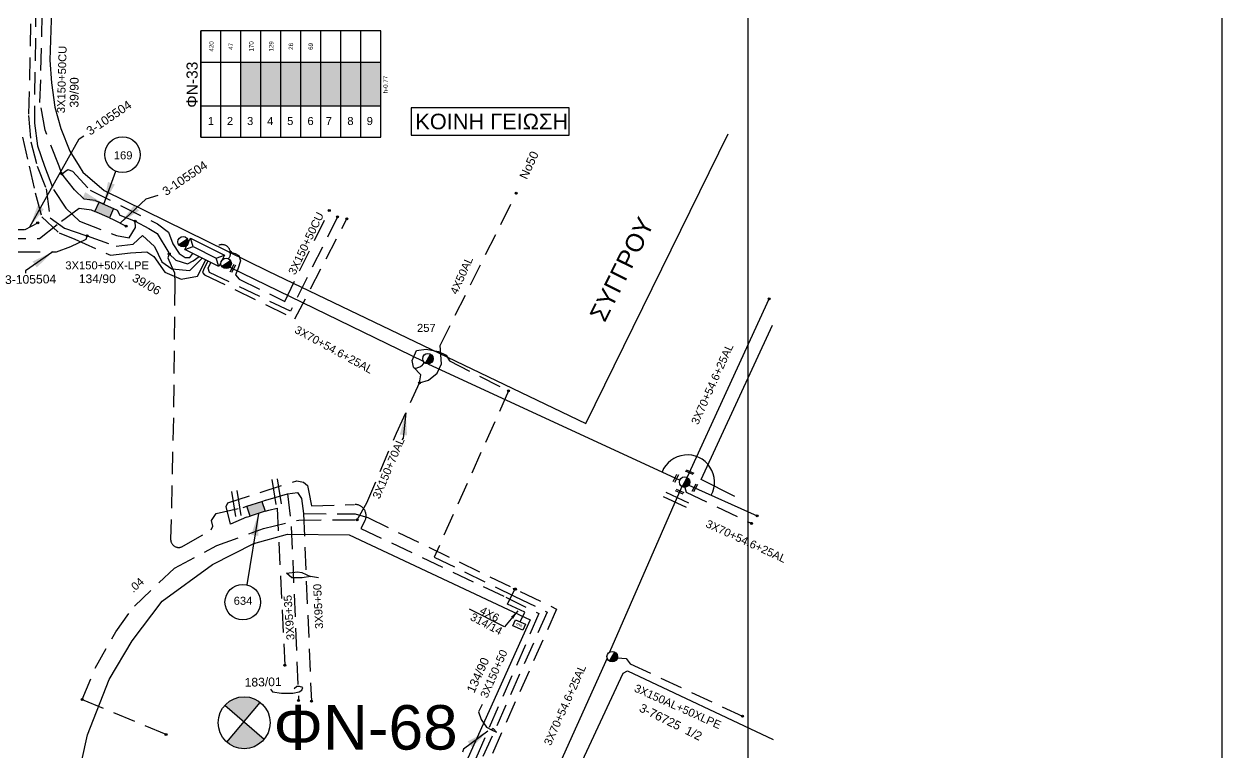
# Model space of a CAD drawing. Header units: millimetres. Extents: x 895 to 1951, y 728 to 1259.
# Drawn here: x 1815.9 to 1950.6, y 879.5 to 961.3 of the extents above; entities that cross this region are included whole.
import ezdxf
from ezdxf.enums import TextEntityAlignment as Align

# ---------------------------------------------------------------- set-up
doc = ezdxf.new("R2010")
doc.units = ezdxf.units.MM
doc.linetypes.add('DASHED', pattern=[19.05, 12.7, -6.35])
for name, color, linetype in [('Link Box 4 Διευθύνσεων', 7, 'Continuous'), ('Pillar OTE', 7, 'Continuous'), ('Άγνωστα', 7, 'Continuous'), ('Ασφαλειοκιβώτια Χ.Τ 9 αναχωρήσεων', 7, 'Continuous'), ('Γέφυρες Εναέριου Δικτύου', 7, 'Continuous'), ('Επιγραφές - Σχήματα', 7, 'Continuous'), ('Καλώδια ΧΤ   3x150+50AL', 7, 'DASHED'), ('Καλώδια ΧΤ   3x150+50CU', 7, 'DASHED'), ('Καλώδια ΧΤ   3x150AL+50XLPE', 7, 'DASHED'), ('Καλώδια ΧΤ   3x95+35 CU', 7, 'DASHED'), ('Καλώδια ΧΤ   3x95+50CU', 7, 'DASHED'), ('Μηχανική τομή', 7, 'Continuous'), ('Στύλος ΦΜ', 7, 'Continuous'), ('Στύλος ΦΜ @ 1', 7, 'Continuous'), ('Συνδέσεις', 7, 'Continuous'), ('Συνεστραμμένα ΧΤ   3x70+54.6+25 AL', 7, 'SYN_LINE'), ('Τομή', 7, 'Continuous'), ('Υποσταθμός εναέριος 2 στύλων', 7, 'Continuous'), ('Υποσταθμός πόλεως', 7, 'Continuous'), ('Υπόβαθρο ΔΕΗ', 7, 'Continuous'), ('Υπόγεια Καλώδια Δικτύου ΧΤ   .04', 7, 'DASHED'), ('Υπόγεια Καλώδια Δικτύου ΧΤ   .15', 7, 'DASHED'), ('Υπόγεια καλώδια Δικτύου ΧΤ και Παρ. ΧΤ - 3X150+70 AL', 7, 'DASHED'), ('Υπόγεια καλώδια Παροχών ΧΤ   4x50AL', 7, 'DASHED'), ('Υπόγεια καλώδια Παροχών ΧΤ   4x6', 7, 'DASHED')]:
    doc.layers.add(name, color=color, linetype=linetype)
doc.styles.get("Standard").update_dxf_attribs({"font": 'ARIAL.TTF'})
doc.linetypes.add('SYN_LINE', pattern='A,0.5,-0.0001,["/\\/\\/\\/",Standard,S=0.1,R=0,X=0,Y=-0.05],-0.25', length=0.7501)
doc.dimstyles.new('ISO-25', dxfattribs={"dimtxt": 2.5, "dimasz": 2.5, "dimexe": 1.25, "dimexo": 0.625, "dimtad": 1, "dimtxsty": 'Standard', "dimcen": 2.5, "dimadec": 0, "dimazin": 0, "dimtfac": 1, "dimtmove": 0, "dimatfit": 3, "dimfxl": 1, "dimarcsym": 0})

# ---------------------------------------------------------------- blocks, each defined once
blk = doc.blocks.new('ΑΣΦΑΛΕΙΟΚΙΒΩΤΙΟ ΥΠΟΣΤΑΘΜΟΥ 9 ΑΝΑΧΩΡΗΣΕΩΝ')
at = {"layer": 'Ασφαλειοκιβώτια Χ.Τ 9 αναχωρήσεων', "ltscale": 40}
for p, q in [((-23.8, 40.36), (24.02, 40.36)), ((-9.72, 40.36), (-9.72, -40.64)), ((9.94, 40.36), (9.94, -40.64)), ((-23.8, 31.36), (24.02, 31.36)), ((-23.8, 22.36), (24.02, 22.36)), ((-23.8, 13.36), (24.02, 13.36)), ((-23.8, 4.36), (24.02, 4.36)), ((-23.8, -4.64), (24.02, -4.64)), ((-23.8, -13.64), (24.02, -13.64)), ((-23.8, -22.64), (24.02, -22.64)), ((-23.8, -31.64), (24.02, -31.64))]:
    blk.add_line(p, q, dxfattribs=at)
at = {"layer": 'Ασφαλειοκιβώτια Χ.Τ 9 αναχωρήσεων'}
blk.add_lwpolyline([(-23.8, -40.64), (24.02, -40.64), (24.02, 40.36), (-23.8, 40.36)], close=True, dxfattribs=at)
for s, p in [('1', (-18.29, 37.24)), ('2', (-18.29, 28.67)), ('3', (-18.29, 19.6)), ('4', (-18.29, 10.58)), ('5', (-18.29, 1.57)), ('6', (-18.29, -7.57)), ('7', (-18.29, -15.81)), ('8', (-18.29, -25.5)), ('9', (-18.29, -34.19))]:
    blk.add_text(s, height=3.6, rotation=270, dxfattribs=at).set_placement(p)
at = {"layer": 'Ασφαλειοκιβώτια Χ.Τ 9 αναχωρήσεων', "ltscale": 40}
for tag, height, p in [('ΟΝΟΜΑ', 5, (-0.16, 44.31)), ('ΚΕΙΜΕΝΟ 1', 2, (17.06, 35.59)), ('ΚΕΙΜΕΝΟ 2', 2, (17.06, 26.88)), ('ΚΕΙΜΕΝΟ 3', 2, (17.06, 17.69)), ('ΚΕΙΜΕΝΟ 4', 2, (17.06, 8.71)), ('ΚΕΙΜΕΝΟ 5', 2, (17.06, -0.13)), ('ΚΕΙΜΕΝΟ 6', 2, (17.06, -9.05)), ('ΚΕΙΜΕΝΟ 7', 2, (17.06, -18.13)), ('ΚΕΙΜΕΝΟ 8', 2, (17.06, -26.85)), ('ΚΕΙΜΕΝΟ 9', 2, (17.06, -35.99)), ('ΣΧ', 2, (-0.1, -42.64))]:
    blk.add_attdef(tag, text='', height=height, dxfattribs=at).set_placement(p, align=Align.MIDDLE_CENTER)
blk = doc.blocks.new('LINK BOX 4 ΑΝΑΧΩΡΗΣΕΩΝ')
at = {"layer": 'Link Box 4 Διευθύνσεων', "ltscale": 40}
blk.add_hatch(color=256, dxfattribs=at).paths.add_polyline_path([(-3.54, 0), (-3.54, -4.67), (3.54, -4.67), (3.54, 0)])
for p, q in [((-3.54, 0), (-5.33, 0)), ((5.33, 0), (3.54, 0)), ((-3.54, -4.67), (-5.33, -4.67)), ((5.33, -4.67), (3.54, -4.67))]:
    blk.add_line(p, q, dxfattribs=at)
blk.add_lwpolyline([(-3.54, -4.67), (-3.54, 0), (3.54, 0), (3.54, -4.67)], close=True, dxfattribs=at)
blk = doc.blocks.new('_ΣΥΝΔΕΣΗ')
at = {"layer": 'Συνδέσεις', "linetype": 'SYN_LINE', "ltscale": 40}
blk.add_hatch(color=256, dxfattribs=at).paths.add_polyline_path([(0.5, -0.01, 1), (-0.5, -0.01, 1)])
at = {"layer": 'Συνδέσεις'}
blk.add_circle((0, -0.01), 0.5, dxfattribs=at)
blk = doc.blocks.new('ΥΠΟΣΤΑΘΜΟΣ ΕΝΑΕΡΙΟΣ ΕΠΙ 2 ΣΤΥΛΩΝ')
at = {"layer": 'Υποσταθμός εναέριος 2 στύλων', "linetype": 'Continuous'}
for points in [[(-11.97, -2.11, 0.574793), (-8.45, -0.07, 0.268822), (-9.64, 1.98)], [(9.68, -2.15, 0.574793), (13.19, -0.1, 0.268822), (12.01, 1.95)]]:
    blk.add_hatch(color=256, dxfattribs=at).paths.add_polyline_path(points)
for p, q in [((-11.97, -2.11), (-9.64, 1.98)), ((9.68, -2.15), (12.01, 1.95))]:
    blk.add_line(p, q, dxfattribs=at)
for centre in [(-10.81, -0.07), (10.84, -0.1)]:
    blk.add_circle(centre, 2.36, dxfattribs=at)
at = {"layer": 'Υποσταθμός πόλεως', "linetype": 'Continuous', "ltscale": 40}
blk.add_lwpolyline([(-8.57, 2.82), (8.57, 2.82), (8.57, -2.82), (-8.57, -2.82)], close=True, dxfattribs=at)
for points in [[(-5.75, 0), (-8.57, 2.82)], [(-8.57, -2.82), (-5.75, 0)], [(-5.75, 0), (5.75, 0)], [(5.75, 0), (8.57, 2.82)], [(8.57, -2.82), (5.75, 0)]]:
    blk.add_lwpolyline(points, dxfattribs=at)
at = {"layer": 'Υποσταθμός εναέριος 2 στύλων', "ltscale": 40, "flags": 1}
for tag, p in [('ΜΕΤΑΣΧΗΜΑΤΙΣΜΟΣ', (14.09, 2.51)), ('ΙΣΧΥΣ', (14.07, -0.28)), ('ΑΡΙΘΜΟΣ', (14.19, -3))]:
    blk.add_attdef(tag, p, '', height=1.8, dxfattribs=at)
blk = doc.blocks.new('ΥΠΑΡΧΩΝ ΤΣΙΜΕΝΤΕΝΙΟΣ ΣΤΥΛΟΣ')
at = {"layer": 'Στύλος ΦΜ'}
blk.add_hatch(color=7, dxfattribs=at).paths.add_polyline_path([(-1.29, -2.28, 0.574793), (2.62, 0, 0.268822), (1.3, 2.27)])
at = {"layer": 'Στύλος ΦΜ', "color": 7}
blk.add_line((-1.29, -2.28), (1.3, 2.27), dxfattribs=at)
blk.add_circle((0, 0), 2.62, dxfattribs=at)
at = {"layer": 'Στύλος ΦΜ', "flags": 4}
for tag, p in [('ΑΡΙΘΜΟΣ', (-4.68, 8.05)), ('ΤΥΠΟΣ', (-4.91, 3.03))]:
    blk.add_attdef(tag, p, '', height=4, dxfattribs=at)
blk = doc.blocks.new('ΜΗΧΑΝΙΚΗ ΤΟΜΗ')
at = {"layer": 'Μηχανική τομή', "ltscale": 40}
for p, q in [((-1.89, 0.78), (1.89, 0.78)), ((1.89, 0), (-1.89, 0))]:
    blk.add_line(p, q, dxfattribs=at)
blk = doc.blocks.new('ΤΟΜΗ')
at = {"layer": 'Τομή', "ltscale": 40}
for p, q in [((-5.68, 0), (5.68, 0)), ((5.68, -2.33), (-5.68, -2.33))]:
    blk.add_line(p, q, dxfattribs=at)
blk = doc.blocks.new('TSONTA XT1')
at = {"ltscale": 40}
h = blk.add_hatch(color=256, dxfattribs=at)
h.dxf.hatch_style = 1
h.paths.add_polyline_path([(595.96, 2487.66), (597.07, 2488.77), (595.96, 2489.87), (594.85, 2488.77)])
blk.add_lwpolyline([(594.85, 2488.77), (595.96, 2489.87), (597.07, 2488.77), (595.96, 2487.66)], close=True, dxfattribs=at)
blk = doc.blocks.new('PILLAR ΟΤΕ')
at = {"layer": 'Pillar OTE', "ltscale": 40}
blk.add_lwpolyline([(-3.31, 2.02), (3.39, 2.02), (3.39, -1.99), (-3.31, -1.99)], close=True, dxfattribs=at)
at = {"layer": 'Pillar OTE', "insert": (-1.81, 0.71), "char_height": 1.3575, "width": 109.961, "attachment_point": 1}
blk.add_mtext('{\\fArial|b1|i0|c161|p34;OTE}', dxfattribs=at)

msp = doc.modelspace()

# ---------------------------------------------------------------- hatches: boundary and pattern name
at = {"layer": 'Ασφαλειοκιβώτια Χ.Τ 9 αναχωρήσεων'}
for color, points in [(27, [(1842.54, 957.01), (1840.29, 957.01), (1840.29, 952.1), (1842.54, 952.1)]), (85, [(1844.79, 957.01), (1842.54, 957.01), (1842.54, 952.1), (1844.79, 952.1)]), (133, [(1847.04, 957.01), (1844.79, 957.01), (1844.79, 952.1), (1847.04, 952.1)]), (2, [(1849.29, 957.01), (1847.04, 957.01), (1847.04, 952.1), (1849.29, 952.1)]), (6, [(1851.54, 957.01), (1849.29, 957.01), (1849.29, 952.1), (1851.54, 952.1)]), (30, [(1853.79, 957.01), (1851.54, 957.01), (1851.54, 952.1), (1853.79, 952.1)]), (5, [(1853.79, 952.1), (1856.04, 952.1), (1856.04, 957.01), (1853.79, 957.01)])]:
    msp.add_hatch(color=color, dxfattribs=at).paths.add_polyline_path(points)
at = {"layer": 'Επιγραφές - Σχήματα'}
h = msp.add_hatch(color=1, dxfattribs=at)
h.paths.add_polyline_path([(1840.63, 882.87), (1838.71, 880.58, 0.426392), (1842.91, 880.92)])
h.paths.add_polyline_path([(1840.63, 882.87), (1842.45, 885.05, 0.393705), (1838.49, 884.72)])

# ---------------------------------------------------------------- linework, layer by layer
at = {"layer": 'Άγνωστα', "ltscale": 0.2}
msp.add_lwpolyline([(1825.91, 939.33), (1827.39, 938.59)], dxfattribs=at)
at = {"layer": 'Γέφυρες Εναέριου Δικτύου'}
msp.add_arc((1890.48, 909.81), 3.06, 331.1857, 158.1768, dxfattribs=at)
at = {"layer": 'Επιγραφές - Σχήματα'}
msp.add_lwpolyline([(897.66, 745.99), (1897.31, 745.99), (1897.31, 1250.94), (897.66, 1250.94)], close=True, dxfattribs=at)
at = {"layer": 'Επιγραφές - Σχήματα', "ltscale": 10}
msp.add_lwpolyline([(1897.31, 745.99), (1950.61, 745.95), (1950.61, 1250.94), (1897.31, 1250.94)], dxfattribs=at)
at = {"layer": 'Επιγραφές - Σχήματα', "color": 190}
msp.add_lwpolyline([(1859.43, 948.81), (1877.18, 948.81), (1877.18, 951.9), (1859.43, 951.9)], close=True, dxfattribs=at)
at = {"layer": 'Επιγραφές - Σχήματα'}
for points in [[(1849.02, 899.04), (1848.1, 899.2), (1847.19, 899.07), (1846.01, 899.05), (1845.43, 899.56), (1846.64, 899.71), (1847.15, 899.67), (1848.1, 899.2)], [(1843.61, 886.53), (1843.86, 886.22), (1844.87, 886.09), (1846.13, 886.09), (1846.83, 886.22), (1847.14, 886.41), (1847.27, 886.72), (1846.89, 886.85), (1846.57, 886.85), (1846.26, 886.59)], [(1867.41, 884.8), (1866.99, 883.97), (1867.32, 883.14), (1867.9, 882.28), (1868.45, 881.95), (1869.03, 881.69), (1868.64, 882.1), (1868.45, 881.95)]]:
    msp.add_lwpolyline(points, dxfattribs=at)
at = {"layer": 'Επιγραφές - Σχήματα', "color": 1}
for points in [[(1838.71, 880.58), (1842.45, 885.05)], [(1838.49, 884.72), (1842.91, 880.92)]]:
    msp.add_lwpolyline(points, dxfattribs=at)
at = {"layer": 'Επιγραφές - Σχήματα'}
for centre in [(1826.98, 946.62), (1840.5, 896.32)]:
    msp.add_circle(centre, 2, dxfattribs=at)
at = {"layer": 'Επιγραφές - Σχήματα', "color": 1}
msp.add_circle((1840.65, 882.76), 2.92, dxfattribs=at)
at = {"layer": 'Καλώδια ΧΤ   3x150+50AL', "color": 6, "ltscale": 0.2}
msp.add_lwpolyline([(1816.63, 961.35), (1816.42, 951.02), (1816.66, 948.07), (1817.4, 945.34), (1818.41, 942.77), (1818.84, 939.54), (1820.46, 938.36), (1823, 937.51), (1826.27, 936.32), (1828.17, 936.58), (1829.24, 937.55), (1830.59, 936.3), (1831.4, 934.58), (1832.52, 933.79), (1834.53, 933.59), (1835.94, 934.99)], dxfattribs=at)
at = {"layer": 'Καλώδια ΧΤ   3x150+50AL', "color": 30, "ltscale": 0.2}
msp.add_lwpolyline([(1815.73, 948.61), (1816.47, 945.34), (1817.17, 942.32), (1817.9, 939.65), (1819.84, 937.84), (1821.62, 937.14), (1825.61, 935.32), (1827.89, 935.6), (1829.7, 935.71), (1830.51, 935.18), (1831.73, 933.43), (1833.57, 932.64), (1835.4, 932.98), (1836.34, 934.79)], dxfattribs=at)
at = {"layer": 'Καλώδια ΧΤ   3x150+50AL', "color": 2, "ltscale": 0.2}
msp.add_lwpolyline([(1836.57, 934.68), (1836.07, 933.67), (1835.97, 933.36), (1836.2, 933.13), (1846.37, 928.16), (1852.21, 939.42)], dxfattribs=at)
at = {"layer": 'Καλώδια ΧΤ   3x150+50AL', "color": 85, "ltscale": 0.2}
msp.add_lwpolyline([(1851.16, 939.64), (1845.85, 929.02), (1836.75, 933.39), (1836.62, 933.88), (1836.91, 934.51)], dxfattribs=at)
at = {"layer": 'Καλώδια ΧΤ   3x150+50CU', "color": 5, "ltscale": 0.2}
for points in [[(1818.47, 1013.13), (1817.76, 986.87), (1817.55, 974.86), (1817.25, 963.53), (1817.08, 951.98), (1817.08, 950.15), (1817.42, 947.63), (1818.21, 945.34), (1819.22, 942.71), (1820.6, 940.61), (1822.16, 939.14), (1826.31, 937.52), (1827.72, 937.29), (1828.42, 938.42), (1828.39, 939.14)], [(1826.38, 940.4), (1826.66, 939.83), (1828.39, 939.14), (1829.92, 938.33), (1830.89, 937.78), (1832.24, 935.46), (1832.98, 934.77), (1834.29, 934.34), (1834.94, 934.7), (1835.58, 935.18)]]:
    msp.add_lwpolyline(points, dxfattribs=at)
at = {"layer": 'Καλώδια ΧΤ   3x150+50CU', "color": 133, "ltscale": 0.2}
for points in [[(1823.95, 941.47), (1822.68, 941.64), (1821.58, 942.67), (1820.16, 944.46), (1819.84, 945.34), (1818.28, 949.38), (1817.7, 952.49), (1817.81, 956.07), (1817.95, 962.59), (1818.07, 968.44), (1818.64, 988.06), (1818.73, 993.01), (1819.08, 1001.87), (1819.64, 1013.15)], [(1820.16, 944.46), (1820.83, 944.96), (1821.36, 944.77), (1823.33, 942.62), (1830.91, 938.86), (1832.14, 937.93), (1832.63, 936.6), (1833.34, 935.52), (1834.02, 935.05), (1834.53, 935.05), (1834.9, 935.52)]]:
    msp.add_lwpolyline(points, dxfattribs=at)
at = {"layer": 'Καλώδια ΧΤ   3x150+50CU', "color": 27, "ltscale": 0.2}
msp.add_lwpolyline([(1839.11, 935.68), (1839.64, 935.53), (1840.06, 935.29), (1840.06, 935.29), (1840.26, 934.68), (1839.94, 933.74), (1839.67, 933.1), (1839.67, 933.1), (1840.09, 932.64), (1845.21, 930.13), (1850.23, 940.35)], dxfattribs=at)
at = {"layer": 'Καλώδια ΧΤ   3x150+50CU', "color": 5, "ltscale": 0.2}
msp.add_lwpolyline([(1832.24, 935.46), (1832.08, 935.03), (1832.43, 934.15), (1832.83, 933.34), (1832.86, 932.19), (1832.7, 917.04), (1832.39, 903.4, 0.619615), (1833.82, 902.64), (1836.94, 904.43), (1837.15, 904.86), (1836.98, 905.51), (1837.52, 906.28), (1840.54, 906.97)], format="xyb", dxfattribs=at)
at = {"layer": 'Καλώδια ΧΤ   3x150+50CU', "color": 27, "ltscale": 0.2}
msp.add_arc((1838.16, 935.55), 0.961, 319.8338, 158.4486, dxfattribs=at)
at = {"layer": 'Καλώδια ΧΤ   3x150AL+50XLPE', "ltscale": 0.2}
msp.add_lwpolyline([(1779.31, 908.5), (1782.82, 908.72), (1785.08, 908.81), (1785.52, 909.59), (1786.83, 935.22), (1786.83, 935.22), (1787.11, 935.61), (1788.52, 935.78), (1819.09, 935.71), (1819.57, 935.71), (1821.17, 936.29), (1821.17, 936.29), (1822.88, 937.11), (1823, 937.51)], dxfattribs=at)
at = {"layer": 'Καλώδια ΧΤ   3x150AL+50XLPE', "color": 173, "ltscale": 0.2}
for points in [[(1860.37, 920.99), (1860.51, 921.89), (1859.68, 922.73), (1859.54, 923.49), (1860.05, 924.6), (1861.11, 924.77), (1862.5, 924.51), (1863.36, 924.09), (1863.73, 923.44), (1870.39, 920.08), (1862.02, 901.39), (1871.09, 896.97), (1874.72, 895.2), (1862.42, 867.48), (1862.47, 867.05), (1863.71, 865.72), (1863.75, 864.74), (1859.92, 856.14), (1858.75, 855.37), (1857.07, 855.68)], [(1859.73, 922.67), (1860.02, 922.64), (1860.19, 922.68), (1860.42, 922.77), (1860.53, 922.83), (1860.66, 922.93), (1860.8, 923.09), (1860.92, 923.27)]]:
    msp.add_lwpolyline(points, dxfattribs=at)
at = {"layer": 'Καλώδια ΧΤ   3x150AL+50XLPE', "color": 133, "ltscale": 0.2}
msp.add_lwpolyline([(1840.9, 905.86), (1839.13, 905.08), (1838.62, 907.07), (1838.82, 907.48), (1846.58, 909.97), (1847.32, 909.79), (1847.76, 909.42), (1847.92, 908.67), (1848.22, 907.14), (1853.05, 907.3, -0.56571), (1854.24, 905.46), (1853.77, 904.6), (1870.07, 896.88), (1873.79, 895.03), (1866.52, 878.31), (1861.82, 867.4), (1861.98, 866.98), (1863.05, 865.99), (1863.12, 865.22), (1863, 864.28), (1859.56, 856.36), (1858.82, 856.05), (1858.07, 856.16), (1857.43, 856.46)], format="xyb", dxfattribs=at)
at = {"layer": 'Καλώδια ΧΤ   3x150AL+50XLPE', "color": 1, "ltscale": 0.2}
msp.add_lwpolyline([(1847.32, 906.29), (1853.13, 906.23), (1854.55, 905.82), (1875.78, 895.54), (1863.31, 867.46), (1864.61, 866.58), (1864.73, 865.61), (1864.35, 864.36), (1861.59, 858.73), (1862.11, 858.44), (1861.97, 857.83), (1860.43, 854.3), (1856.97, 855.46)], dxfattribs=at)
at = {"layer": 'Καλώδια ΧΤ   3x150AL+50XLPE', "color": 6, "ltscale": 0.2}
msp.add_lwpolyline([(1882.62, 890.07), (1883.59, 890), (1884.05, 889.39), (1896.7, 883.49)], dxfattribs=at)
at = {"layer": 'Συνεστραμμένα ΧΤ   3x70+54.6+25 AL', "color": 27, "ltscale": 20}
for points in [[(1839.05, 933.99), (1860.8, 923.41)], [(1890.48, 910.32), (1899.69, 930.42)], [(1861.32, 923.1), (1889.64, 910.03)], [(1890.66, 909.46), (1898.35, 906.02)]]:
    msp.add_lwpolyline(points, dxfattribs=at)
at = {"layer": 'Συνεστραμμένα ΧΤ   3x70+54.6+25 AL', "color": 6, "ltscale": 20}
for points in [[(1889.87, 909.31), (1881.74, 890.7)], [(1881.47, 890.03), (1871.59, 868.06)]]:
    msp.add_lwpolyline(points, dxfattribs=at)
at = {"layer": 'Υπόβαθρο ΔΕΗ'}
for points in [[(1819.02, 964.05), (1818.81, 957.24), (1819.01, 954.71), (1819.37, 951.96), (1820.04, 949.55), (1821.06, 947.02), (1822.09, 945.34), (1822.53, 944.67), (1824.91, 942.6), (1843.35, 933.51), (1879.06, 916.41), (1895.07, 948.97)], [(1895.83, 908.21), (1892.05, 910.12), (1900.07, 927.47)], [(1848.92, 841.25), (1843.36, 828.68), (1826.48, 841.25), (1819.75, 846.49), (1821.14, 867.8), (1821.86, 875.98), (1823.04, 881.41), (1825.48, 887.61), (1828.07, 891.98), (1831.42, 896.42), (1837.11, 900.56), (1841.75, 902.91), (1845.54, 903.97), (1852.47, 903.89), (1872.83, 894.33), (1848.92, 841.25)], [(1869.93, 893.54), (1866.01, 895.53)], [(1861.33, 841.25), (1883.28, 888.33), (1883.74, 888.61), (1900.12, 880.89)]]:
    msp.add_lwpolyline(points, dxfattribs=at)
at = {"layer": 'Υπόβαθρο ΔΕΗ', "color": 1, "linetype": 'DASHED', "ltscale": 0.2}
for points in [[(1843.08, 907.78), (1845.52, 908.5), (1846.67, 908.65), (1847.11, 907.96), (1847.32, 906.29), (1848.22, 885.18)], [(1845.52, 908.5), (1845.95, 904.83), (1846.77, 885.27)]]:
    msp.add_lwpolyline(points, dxfattribs=at)
at = {"layer": 'Υπόβαθρο ΔΕΗ', "color": 27, "linetype": 'DASHED', "ltscale": 0.2}
msp.add_lwpolyline([(1890.19, 909.22), (1890.35, 908.69), (1897.69, 905.18)], dxfattribs=at)
at = {"layer": 'Υπόβαθρο ΔΕΗ', "color": 5, "linetype": 'DASHED', "ltscale": 0.2}
msp.add_lwpolyline([(1843.43, 906.67), (1844.35, 906.87), (1845.23, 889.22)], dxfattribs=at)
at = {"layer": 'Υπόγεια Καλώδια Δικτύου ΧΤ   .04', "color": 173, "ltscale": 0.2}
msp.add_lwpolyline([(1831.87, 881.44), (1822.43, 885.37), (1823.9, 888.88), (1826.21, 892.97), (1828.31, 895.87), (1832.83, 900.14), (1837.6, 902.67), (1842.83, 904.59), (1846.79, 905.55), (1853.36, 905.57)], dxfattribs=at)
at = {"layer": 'Υπόγεια Καλώδια Δικτύου ΧΤ   .15', "color": 6, "ltscale": 0.2}
msp.add_lwpolyline([(1784.92, 938.28), (1784.86, 937.34), (1785.27, 937.25), (1785.7, 937.88), (1786.73, 938.32), (1816.03, 938.22), (1816.03, 938.22), (1817.44, 938.97)], dxfattribs=at)
at = {"layer": 'Υπόγεια καλώδια Δικτύου ΧΤ και Παρ. ΧΤ - 3X150+70 AL', "color": 6, "ltscale": 0.2}
msp.add_lwpolyline([(1779.21, 909.67), (1782.83, 910.59), (1783.65, 910.89), (1784.39, 921.61), (1785.32, 936.01), (1785.77, 936.95), (1786.9, 937.2), (1817.63, 937.21), (1820.12, 939.16), (1822.12, 940.6), (1823.48, 940.41)], dxfattribs=at)
at = {"layer": 'Υπόγεια καλώδια Δικτύου ΧΤ και Παρ. ΧΤ - 3X150+70 AL', "color": 173, "ltscale": 0.2}
msp.add_lwpolyline([(1853.36, 905.57), (1854.45, 907.5), (1857.77, 915.31), (1860.37, 920.99)], dxfattribs=at)
at = {"layer": 'Υπόγεια καλώδια Παροχών ΧΤ   4x50AL', "color": 173, "ltscale": 0.2}
msp.add_lwpolyline([(1860.37, 920.99), (1861.38, 921.28), (1862.34, 922.06), (1862.85, 923.1), (1862.69, 925.16), (1871.25, 942.29)], dxfattribs=at)
at = {"layer": 'Υπόγεια καλώδια Παροχών ΧΤ   4x6', "color": 1, "linetype": 'DASHED', "ltscale": 0.2}
msp.add_lwpolyline([(1871.7, 894.11), (1872.2, 895.18), (1870.28, 896.08), (1871.01, 897.62)], dxfattribs=at)

# ---------------------------------------------------------------- block references
at = {"layer": 'Link Box 4 Διευθύνσεων'}
for p, xscale, yscale, zscale, rotation in [((1824.69, 939.87), 0.2500000000000442, 0.2500000000000442, 0.2500000000000442, 156.2177347747091), ((1842.16, 906.26), 0.2499999999999972, 0.2499999999999972, 0.2499999999999972, 197.7619078357778)]:
    msp.add_blockref('LINK BOX 4 ΑΝΑΧΩΡΗΣΕΩΝ', p, dxfattribs=dict(at, xscale=xscale, yscale=yscale, zscale=zscale, rotation=rotation))
at = {"layer": 'Pillar OTE', "xscale": 0.1875, "yscale": 0.1875, "zscale": 0.1875, "rotation": 336.0207942723029}
msp.add_blockref('PILLAR ΟΤΕ', (1871.57, 893.75), dxfattribs=at)
at = {"layer": 'Ασφαλειοκιβώτια Χ.Τ 9 αναχωρήσεων', "xscale": 0.25, "yscale": 0.25, "zscale": 0.25, "rotation": 90}
msp.add_blockref('ΑΣΦΑΛΕΙΟΚΙΒΩΤΙΟ ΥΠΟΣΤΑΘΜΟΥ 9 ΑΝΑΧΩΡΗΣΕΩΝ', (1845.88, 954.53), dxfattribs=at).add_auto_attribs({'ΟΝΟΜΑ': 'ΦΝ-33', 'ΣΧ': 'h-0.77', 'ΚΕΙΜΕΝΟ 2': '47', 'ΚΕΙΜΕΝΟ 1': '420', 'ΚΕΙΜΕΝΟ 3': '170', 'ΚΕΙΜΕΝΟ 4': '129', 'ΚΕΙΜΕΝΟ 5': '26', 'ΚΕΙΜΕΝΟ 6': '69'})
at = {"layer": 'Μηχανική τομή'}
for p, xscale, yscale, zscale, rotation in [((1839.47, 933.79), 0.2499999999999864, 0.2499999999999864, 0.2499999999999864, 61.73442394429633), ((1889.27, 910.2), 0.2499999999999864, 0.2499999999999864, 0.2499999999999864, 61.73442394429633), ((1890.71, 910.84), 0.2499999999999539, 0.2499999999999539, 0.2499999999999539, 336.3851445316493), ((1891.41, 909.12), 0.2499999999999864, 0.2499999999999864, 0.2499999999999864, 61.73442394429633), ((1889.58, 908.65), 0.2499999999999539, 0.2499999999999539, 0.2499999999999539, 336.3851445316493)]:
    msp.add_blockref('ΜΗΧΑΝΙΚΗ ΤΟΜΗ', p, dxfattribs=dict(at, xscale=xscale, yscale=yscale, zscale=zscale, rotation=rotation))
at = {"layer": 'Στύλος ΦΜ @ 1', "ltscale": 40}
ref = msp.add_blockref('ΥΠΑΡΧΩΝ ΤΣΙΜΕΝΤΕΝΙΟΣ ΣΤΥΛΟΣ', (1861.32, 923.69), dxfattribs=dict(at, xscale=0.2249999999999091, yscale=0.2249999999999091, zscale=0.2249999999999091))
ref.add_attrib('ΤΥΠΟΣ', '257', (1860.09, 926.7), dxfattribs={"layer": 'Στύλος ΦΜ', "height": 0.9, "flags": 4})
at = {"layer": 'Στύλος ΦΜ @ 1', "ltscale": 40, "xscale": 0.2249999999999091, "yscale": 0.2249999999999091, "zscale": 0.2249999999999091}
for p in [(1890.18, 909.81), (1882.04, 890.19)]:
    msp.add_blockref('ΥΠΑΡΧΩΝ ΤΣΙΜΕΝΤΕΝΙΟΣ ΣΤΥΛΟΣ', p, dxfattribs=at)
at = {"layer": 'Συνδέσεις', "xscale": 0.2249999999999091, "yscale": 0.2249999999999091, "zscale": 0.2249999999999091}
for p in [(1820.16, 944.46), (1871.25, 942.29), (1850.23, 940.35), (1817.44, 938.97), (1828.39, 939.14), (1851.16, 939.64), (1852.21, 939.42), (1823, 937.51), (1827.39, 938.59), (1832.24, 935.46), (1839.11, 935.68), (1899.69, 930.42), (1860.37, 920.99), (1870.39, 920.08), (1853.36, 905.57), (1897.69, 905.18), (1898.35, 906.02), (1845.23, 889.22), (1822.43, 885.37), (1846.77, 885.27), (1848.22, 885.18), (1896.7, 883.49), (1831.87, 881.44)]:
    msp.add_blockref('_ΣΥΝΔΕΣΗ', p, dxfattribs=at)
at = {"layer": 'Συνδέσεις', "xscale": 0.1687236091423675, "yscale": 0.1687236091423675, "zscale": 0.1687236091423675, "rotation": 331.097201747791}
msp.add_blockref('TSONTA XT1', (1580.12, 578.77), dxfattribs=at)
at = {"layer": 'Τομή'}
for p, xscale, yscale, zscale, rotation in [((1844.61, 908.78), 0.2499999999998894, 0.2499999999998894, 0.2499999999998894, 279.1105432238005), ((1840.06, 907.46), 0.2499999999998894, 0.2499999999998894, 0.2499999999998894, 279.1105432238005), ((1889.34, 908.09), 0.2499999999998526, 0.2499999999998526, 0.2499999999998526, 334.703683124712)]:
    msp.add_blockref('ΤΟΜΗ', p, dxfattribs=dict(at, xscale=xscale, yscale=yscale, zscale=zscale, rotation=rotation))
at = {"layer": 'Υποσταθμός εναέριος 2 στύλων', "xscale": 0.2500000000001243, "yscale": 0.2500000000001243, "zscale": 0.2500000000001243, "rotation": 333.3659355301074}
msp.add_blockref('ΥΠΟΣΤΑΘΜΟΣ ΕΝΑΕΡΙΟΣ ΕΠΙ 2 ΣΤΥΛΩΝ', (1836.22, 935.64), dxfattribs=at)

# ---------------------------------------------------------------- texts
at = {"layer": 'Επιγραφές - Σχήματα', "color": 7, "width": 84.1859, "attachment_point": 1}
for s, insert, char_height, rotation in [('{\\H1.083x;\\C256;39/90}', (1821.05, 951.92), 0.9, 89.7754), ('{\\H1.083x;\\C256;3-105504}', (1822.79, 949.56), 0.9, 34.1684), ('{\\H1.083x;\\C256;3-105504}', (1831.33, 942.77), 0.9, 34.1684), ('{\\H1.083x;\\C256;No50}', (1871.56, 944.17), 0.9, 65.4584), ('ΣΥΓΓΡΟΥ', (1879.41, 928.57), 2, 63.5082), ('{\\H1.083x;\\C256;3-105504}', (1813.76, 933.06), 0.9, 0.8845), ('{\\H1.083x;\\C256;39/06}', (1828.45, 933.32), 0.9, 330.5214), ('{\\H1.083x;\\C256;134/90}', (1865.63, 886.43), 0.9, 65.4584), ('{\\H1.083x;\\C256;183/01}', (1840.7, 887.79), 0.9, 1.0588), ('{\\H1.083x;\\C256;3-76725  1/2}', (1885.41, 884.97), 0.9, 333.7661)]:
    msp.add_mtext(s, dxfattribs=dict(at, insert=insert, char_height=char_height, rotation=rotation))
at = {"layer": 'Επιγραφές - Σχήματα', "color": 190, "insert": (1859.9, 951.23), "char_height": 1.75, "width": 17.5655, "attachment_point": 1}
msp.add_mtext('KOINH ΓΕΙΩΣΗ', dxfattribs=at)
at = {"layer": 'Επιγραφές - Σχήματα', "char_height": 0.9, "width": 3.2704, "attachment_point": 1}
for s, insert in [('169', (1826, 947)), ('634', (1839.48, 896.92))]:
    msp.add_mtext(s, dxfattribs=dict(at, insert=insert))
at = {"layer": 'Επιγραφές - Σχήματα', "color": 7, "width": 84.1859, "attachment_point": 1}
for s, insert, char_height in [('{\\H1.083x;\\C256;134/90}', (1822.06, 933.16), 0.9), ('ΦΝ-68', (1843.95, 884.74), 5)]:
    msp.add_mtext(s, dxfattribs=dict(at, insert=insert, char_height=char_height))
at = {"layer": 'Καλώδια ΧΤ   3x150+50CU', "color": 7, "char_height": 0.9, "width": 84.1859, "attachment_point": 1}
for insert, rotation in [((1819.6, 951.3), 88.4918), ((1845.57, 933.42), 64.5439)]:
    msp.add_mtext('3X150+50CU', dxfattribs=dict(at, insert=insert, rotation=rotation))
at = {"layer": 'Καλώδια ΧΤ   3x150AL+50XLPE', "color": 7, "insert": (1820.55, 934.63), "char_height": 0.9, "width": 84.1859, "attachment_point": 1}
msp.add_mtext('3X150+50X-LPE', dxfattribs=at)
at = {"layer": 'Καλώδια ΧΤ   3x150AL+50XLPE', "color": 7, "char_height": 0.9, "width": 13.9242, "attachment_point": 5}
for s, insert, rotation in [('3X150+50', (1868.73, 888.26), 66.3534), ('3X150AL+50XLPE', (1889.41, 884.58), 335.9529)]:
    msp.add_mtext(s, dxfattribs=dict(at, insert=insert, rotation=rotation))
at = {"layer": 'Καλώδια ΧΤ   3x95+35 CU', "color": 7, "insert": (1845.43, 892.03), "char_height": 0.9, "width": 84.1859, "attachment_point": 1, "rotation": 93.9666}
msp.add_mtext('3X95+35', dxfattribs=at)
at = {"layer": 'Καλώδια ΧΤ   3x95+50CU', "color": 7, "insert": (1848.64, 893.29), "char_height": 0.9, "width": 84.1859, "attachment_point": 1, "rotation": 92.6038}
msp.add_mtext('3X95+50', dxfattribs=at)
at = {"layer": 'Συνεστραμμένα ΧΤ   3x70+54.6+25 AL', "color": 7, "char_height": 0.9, "width": 84.1859, "attachment_point": 1}
for insert, rotation in [((1846.67, 927.45), 331.3728), ((1890.87, 916.56), 65.8191), ((1892.84, 905.63), 335.2402), ((1874.31, 880.48), 65.8191)]:
    msp.add_mtext('3X70+54.6+25AL', dxfattribs=dict(at, insert=insert, rotation=rotation))
at = {"layer": 'Υπόγεια Καλώδια Δικτύου ΧΤ   .04', "color": 7, "insert": (1827.58, 898), "char_height": 0.9, "width": 84.1859, "attachment_point": 1, "rotation": 42.0508}
msp.add_mtext('.04', dxfattribs=at)
at = {"layer": 'Υπόγεια καλώδια Δικτύου ΧΤ και Παρ. ΧΤ - 3X150+70 AL', "color": 7, "insert": (1855.05, 908.19), "char_height": 0.9, "width": 84.1859, "attachment_point": 1, "rotation": 67.1095}
msp.add_mtext('3X150+70AL', dxfattribs=at)
at = {"layer": 'Υπόγεια καλώδια Παροχών ΧΤ   4x50AL', "color": 7, "char_height": 0.9, "width": 84.1859, "attachment_point": 1}
for s, insert, rotation in [('4X50AL', (1863.77, 931.2), 65.7921), ('314/14', (1866.4, 895.16), 332.2969), ('4Χ6', (1867.47, 895.89), 332.2969)]:
    msp.add_mtext(s, dxfattribs=dict(at, insert=insert, rotation=rotation))

# ---------------------------------------------------------------- leaders
at = {"layer": 'Άγνωστα'}
msp.add_leader([(1824.92, 941.05), (1824.36, 941.29)], dimstyle='ISO-25', override={"dimgap": 0.625, "dimtad": 0}, dxfattribs=at)
at = {"layer": 'Επιγραφές - Σχήματα'}
for points, override in [([(1816.56, 938.51), (1822.1, 948.41), (1822.64, 948.73)], {"dimgap": 0.625, "dimtad": 0}), ([(1824.86, 941.07), (1826.23, 944.77)], {"dimgap": 0.625, "dimtad": 0}), ([(1826.72, 938.93), (1829.64, 941.65), (1831, 942.07)], {"dimgap": 0.625, "dimtad": 0}), ([(1819.15, 935.71), (1816.07, 933.56), (1816.07, 933.29)], {"dimtad": 0}), ([(1858.82, 917.6), (1858.52, 914.75), (1858.37, 914.56)], {"dimgap": 0.625, "dimtad": 0}), ([(1842.26, 906.29), (1840.95, 898.27)], {"dimgap": 0.625, "dimtad": 0}), ([(1868.04, 881.82), (1865.31, 879.8), (1865.21, 879.47)], {"dimgap": 0.625, "dimtad": 0})]:
    msp.add_leader(points, dimstyle='ISO-25', override=override, dxfattribs=at)
at = {"layer": 'Επιγραφές - Σχήματα', "ltscale": 40}
msp.add_leader([(1871.42, 895.33), (1869.93, 893.54)], dimstyle='ISO-25', override={"dimasz": 1, "dimtad": 0}, dxfattribs=at)

doc.saveas('drawing.dxf')
